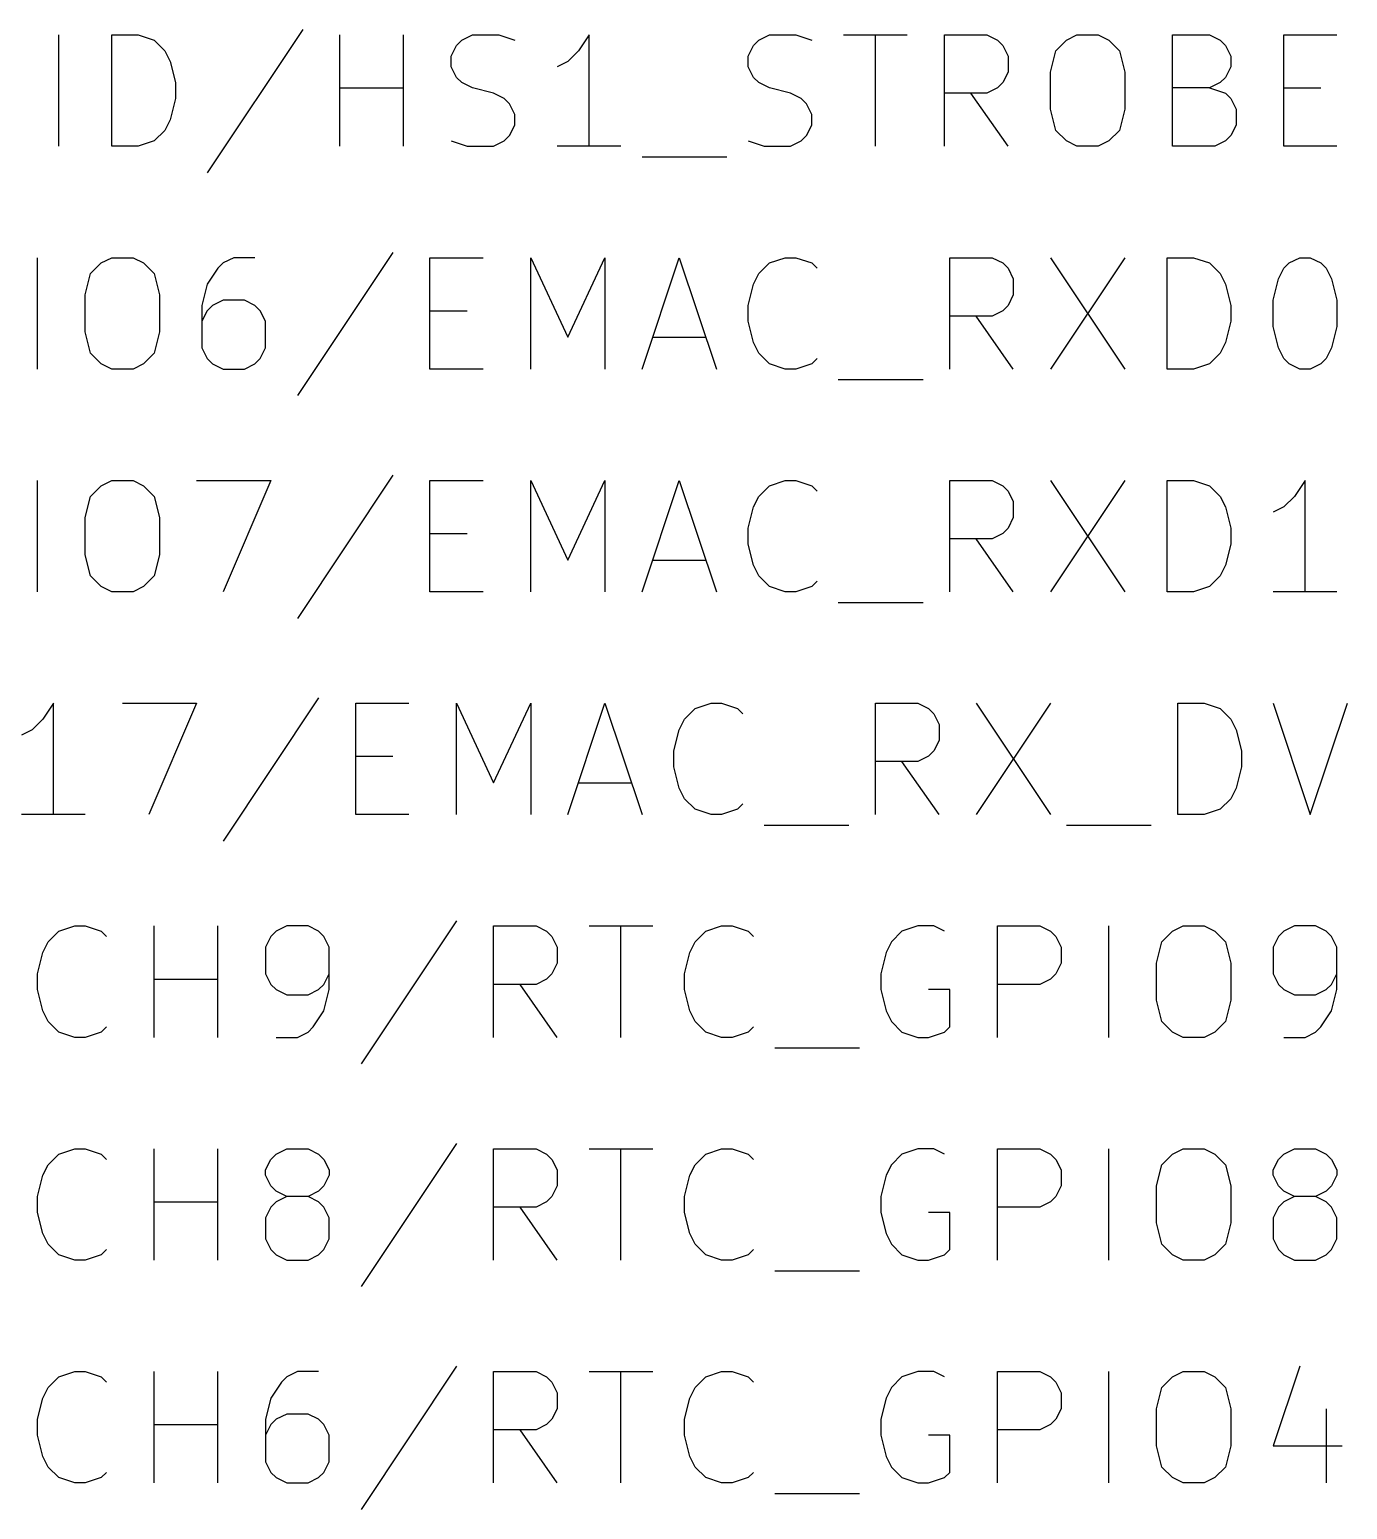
# Model space of a CAD drawing. Extents: x 0.4 to 16.1, y -11.3 to -0.4.
# Drawn here: x 7.114 to 7.705, y -10.134 to -9.47 of the extents above; entities that cross this region are included whole.
import ezdxf

# ---------------------------------------------------------------- set-up
doc = ezdxf.new("R2010")
doc.units = 0
doc.header["$MEASUREMENT"] = 0
doc.layers.add('CYAN2', color=4, linetype='CONTINUOUS')

msp = doc.modelspace()

# ---------------------------------------------------------------- linework, layer by layer
at = {"layer": 'CYAN2', "linetype": 'CONTINUOUS'}
for p, q in [((7.23619, -9.47024), (7.19333, -9.53452)), ((7.12666, -9.52262), (7.12666, -9.47262)), ((7.15047, -9.52262), (7.15047, -9.47262)), ((7.15047, -9.47262), (7.16238, -9.47262)), ((7.16238, -9.47262), (7.16952, -9.475)), ((7.16952, -9.475), (7.17428, -9.47976)), ((7.25285, -9.52262), (7.25285, -9.47262)), ((7.28143, -9.52262), (7.28143, -9.47262)), ((7.30285, -9.48214), (7.30523, -9.47738)), ((7.30523, -9.47738), (7.30761, -9.475)), ((7.30761, -9.475), (7.31238, -9.47262)), ((7.31238, -9.47262), (7.32428, -9.47262)), ((7.32428, -9.47262), (7.33143, -9.475)), ((7.36476, -9.47262), (7.36, -9.47976)), ((7.36476, -9.52262), (7.36476, -9.47262)), ((7.43619, -9.48214), (7.43857, -9.47738)), ((7.43857, -9.47738), (7.44095, -9.475)), ((7.44095, -9.475), (7.44571, -9.47262)), ((7.44571, -9.47262), (7.45761, -9.47262)), ((7.45761, -9.47262), (7.46476, -9.475)), ((7.47904, -9.47262), (7.50761, -9.47262)), ((7.49333, -9.52262), (7.49333, -9.47262)), ((7.52428, -9.52262), (7.52428, -9.47262)), ((7.52428, -9.47262), (7.54333, -9.47262)), ((7.54333, -9.47262), (7.54809, -9.475)), ((7.54809, -9.475), (7.55047, -9.47738)), ((7.55047, -9.47738), (7.55285, -9.48214)), ((7.57428, -9.47976), (7.57904, -9.475)), ((7.57904, -9.475), (7.58381, -9.47262)), ((7.58381, -9.47262), (7.59333, -9.47262)), ((7.59333, -9.47262), (7.59809, -9.475)), ((7.59809, -9.475), (7.60285, -9.47976)), ((7.62666, -9.52262), (7.62666, -9.47262)), ((7.62666, -9.47262), (7.64333, -9.47262)), ((7.64333, -9.47262), (7.64809, -9.475)), ((7.64809, -9.475), (7.65047, -9.47738)), ((7.65047, -9.47738), (7.65285, -9.48214)), ((7.67666, -9.52262), (7.67666, -9.47262)), ((7.67666, -9.47262), (7.70047, -9.47262)), ((7.17428, -9.47976), (7.17666, -9.48452)), ((7.17666, -9.48452), (7.17904, -9.49405)), ((7.30285, -9.4869), (7.30285, -9.48214)), ((7.35523, -9.48452), (7.35047, -9.4869)), ((7.36, -9.47976), (7.35523, -9.48452)), ((7.43619, -9.4869), (7.43619, -9.48214)), ((7.55285, -9.48214), (7.55285, -9.48928)), ((7.5719, -9.48928), (7.57428, -9.47976)), ((7.60285, -9.47976), (7.60523, -9.48928)), ((7.65285, -9.48214), (7.65285, -9.4869)), ((7.30523, -9.49167), (7.30285, -9.4869)), ((7.30761, -9.49405), (7.30523, -9.49167)), ((7.43857, -9.49167), (7.43619, -9.4869)), ((7.44095, -9.49405), (7.43857, -9.49167)), ((7.55285, -9.48928), (7.55047, -9.49405)), ((7.5719, -9.50595), (7.5719, -9.48928)), ((7.60523, -9.48928), (7.60523, -9.50595)), ((7.65047, -9.49167), (7.64809, -9.49405)), ((7.65285, -9.4869), (7.65047, -9.49167)), ((7.17904, -9.49405), (7.17904, -9.50119)), ((7.25285, -9.49643), (7.28143, -9.49643)), ((7.31238, -9.49643), (7.30761, -9.49405)), ((7.3219, -9.49881), (7.31238, -9.49643)), ((7.32666, -9.50119), (7.3219, -9.49881)), ((7.44571, -9.49643), (7.44095, -9.49405)), ((7.45523, -9.49881), (7.44571, -9.49643)), ((7.46, -9.50119), (7.45523, -9.49881)), ((7.54333, -9.49881), (7.52428, -9.49881)), ((7.55285, -9.52262), (7.53619, -9.49881)), ((7.54809, -9.49643), (7.54333, -9.49881)), ((7.55047, -9.49405), (7.54809, -9.49643)), ((7.64333, -9.49643), (7.62666, -9.49643)), ((7.64809, -9.49405), (7.64333, -9.49643)), ((7.64333, -9.49643), (7.65047, -9.49881)), ((7.65047, -9.49881), (7.65285, -9.50119)), ((7.67666, -9.49643), (7.69333, -9.49643)), ((7.17904, -9.50119), (7.17666, -9.51071)), ((7.32904, -9.50357), (7.32666, -9.50119)), ((7.33143, -9.50833), (7.32904, -9.50357)), ((7.46238, -9.50357), (7.46, -9.50119)), ((7.46476, -9.50833), (7.46238, -9.50357)), ((7.65285, -9.50119), (7.65523, -9.50595)), ((7.17666, -9.51071), (7.17428, -9.51547)), ((7.33143, -9.51309), (7.33143, -9.50833)), ((7.46476, -9.51309), (7.46476, -9.50833)), ((7.57428, -9.51547), (7.5719, -9.50595)), ((7.60523, -9.50595), (7.60285, -9.51547)), ((7.65523, -9.50595), (7.65523, -9.51309)), ((7.17428, -9.51547), (7.16952, -9.52024)), ((7.32666, -9.52024), (7.32904, -9.51785)), ((7.32904, -9.51785), (7.33143, -9.51309)), ((7.46, -9.52024), (7.46238, -9.51785)), ((7.46238, -9.51785), (7.46476, -9.51309)), ((7.57904, -9.52024), (7.57428, -9.51547)), ((7.60285, -9.51547), (7.59809, -9.52024)), ((7.65285, -9.51785), (7.65047, -9.52024)), ((7.65523, -9.51309), (7.65285, -9.51785)), ((7.16238, -9.52262), (7.15047, -9.52262)), ((7.16952, -9.52024), (7.16238, -9.52262)), ((7.30285, -9.52024), (7.31, -9.52262)), ((7.31, -9.52262), (7.3219, -9.52262)), ((7.3219, -9.52262), (7.32666, -9.52024)), ((7.37904, -9.52262), (7.35047, -9.52262)), ((7.43619, -9.52024), (7.44333, -9.52262)), ((7.44333, -9.52262), (7.45523, -9.52262)), ((7.45523, -9.52262), (7.46, -9.52024)), ((7.58381, -9.52262), (7.57904, -9.52024)), ((7.59333, -9.52262), (7.58381, -9.52262)), ((7.59809, -9.52024), (7.59333, -9.52262)), ((7.64571, -9.52262), (7.62666, -9.52262)), ((7.65047, -9.52024), (7.64571, -9.52262)), ((7.70047, -9.52262), (7.67666, -9.52262)), ((7.38857, -9.52738), (7.42666, -9.52738)), ((7.27666, -9.57024), (7.23381, -9.63452)), ((7.11714, -9.62262), (7.11714, -9.57262)), ((7.14095, -9.57976), (7.14571, -9.575)), ((7.14571, -9.575), (7.15047, -9.57262)), ((7.15047, -9.57262), (7.16, -9.57262)), ((7.16, -9.57262), (7.16476, -9.575)), ((7.16476, -9.575), (7.16952, -9.57976)), ((7.19809, -9.57738), (7.19333, -9.58452)), ((7.20047, -9.575), (7.19809, -9.57738)), ((7.20523, -9.57262), (7.20047, -9.575)), ((7.21476, -9.57262), (7.20523, -9.57262)), ((7.29333, -9.62262), (7.29333, -9.57262)), ((7.29333, -9.57262), (7.31714, -9.57262)), ((7.33857, -9.62262), (7.33857, -9.57262)), ((7.33857, -9.57262), (7.35523, -9.60833)), ((7.35523, -9.60833), (7.3719, -9.57262)), ((7.3719, -9.57262), (7.3719, -9.62262)), ((7.38857, -9.62262), (7.40523, -9.57262)), ((7.40523, -9.57262), (7.4219, -9.62262)), ((7.44095, -9.57976), (7.44571, -9.575)), ((7.44571, -9.575), (7.45285, -9.57262)), ((7.45285, -9.57262), (7.45761, -9.57262)), ((7.45761, -9.57262), (7.46476, -9.575)), ((7.46476, -9.575), (7.46714, -9.57738)), ((7.52666, -9.62262), (7.52666, -9.57262)), ((7.52666, -9.57262), (7.54571, -9.57262)), ((7.54571, -9.57262), (7.55047, -9.575)), ((7.55047, -9.575), (7.55285, -9.57738)), ((7.55285, -9.57738), (7.55523, -9.58214)), ((7.5719, -9.57262), (7.60523, -9.62262)), ((7.60523, -9.57262), (7.5719, -9.62262)), ((7.62428, -9.62262), (7.62428, -9.57262)), ((7.62428, -9.57262), (7.63619, -9.57262)), ((7.63619, -9.57262), (7.64333, -9.575)), ((7.64333, -9.575), (7.64809, -9.57976)), ((7.67428, -9.58214), (7.67666, -9.57738)), ((7.67666, -9.57738), (7.67904, -9.575)), ((7.67904, -9.575), (7.68381, -9.57262)), ((7.68381, -9.57262), (7.68857, -9.57262)), ((7.68857, -9.57262), (7.69333, -9.575)), ((7.69333, -9.575), (7.69571, -9.57738)), ((7.69571, -9.57738), (7.69809, -9.58214)), ((7.13857, -9.58928), (7.14095, -9.57976)), ((7.16952, -9.57976), (7.1719, -9.58928)), ((7.19333, -9.58452), (7.19095, -9.59405)), ((7.43619, -9.59405), (7.43857, -9.58452)), ((7.43857, -9.58452), (7.44095, -9.57976)), ((7.55523, -9.58214), (7.55523, -9.58928)), ((7.64809, -9.57976), (7.65047, -9.58452)), ((7.65047, -9.58452), (7.65285, -9.59405)), ((7.6719, -9.59167), (7.67428, -9.58214)), ((7.69809, -9.58214), (7.70047, -9.59167)), ((7.13857, -9.60595), (7.13857, -9.58928)), ((7.1719, -9.58928), (7.1719, -9.60595)), ((7.20047, -9.59167), (7.19571, -9.59405)), ((7.21, -9.59167), (7.20047, -9.59167)), ((7.21476, -9.59405), (7.21, -9.59167)), ((7.55523, -9.58928), (7.55285, -9.59405)), ((7.6719, -9.60357), (7.6719, -9.59167)), ((7.70047, -9.59167), (7.70047, -9.60357)), ((7.19095, -9.59405), (7.19095, -9.61309)), ((7.19333, -9.59643), (7.19095, -9.60119)), ((7.19571, -9.59405), (7.19333, -9.59643)), ((7.21714, -9.59643), (7.21476, -9.59405)), ((7.21952, -9.60119), (7.21714, -9.59643)), ((7.29333, -9.59643), (7.31, -9.59643)), ((7.43619, -9.60119), (7.43619, -9.59405)), ((7.55047, -9.59643), (7.54571, -9.59881)), ((7.55285, -9.59405), (7.55047, -9.59643)), ((7.65285, -9.59405), (7.65285, -9.60119)), ((7.21952, -9.61309), (7.21952, -9.60119)), ((7.43857, -9.61071), (7.43619, -9.60119)), ((7.54571, -9.59881), (7.52666, -9.59881)), ((7.55523, -9.62262), (7.53857, -9.59881)), ((7.65285, -9.60119), (7.65047, -9.61071)), ((7.67428, -9.61309), (7.6719, -9.60357)), ((7.70047, -9.60357), (7.69809, -9.61309)), ((7.14095, -9.61547), (7.13857, -9.60595)), ((7.1719, -9.60595), (7.16952, -9.61547)), ((7.39333, -9.60833), (7.41714, -9.60833)), ((7.44095, -9.61547), (7.43857, -9.61071)), ((7.65047, -9.61071), (7.64809, -9.61547)), ((7.14571, -9.62024), (7.14095, -9.61547)), ((7.16952, -9.61547), (7.16476, -9.62024)), ((7.19095, -9.61309), (7.19333, -9.61785)), ((7.19333, -9.61785), (7.19571, -9.62024)), ((7.21476, -9.62024), (7.21714, -9.61785)), ((7.21714, -9.61785), (7.21952, -9.61309)), ((7.44571, -9.62024), (7.44095, -9.61547)), ((7.46714, -9.61785), (7.46476, -9.62024)), ((7.64809, -9.61547), (7.64333, -9.62024)), ((7.67666, -9.61785), (7.67428, -9.61309)), ((7.67904, -9.62024), (7.67666, -9.61785)), ((7.69571, -9.61785), (7.69333, -9.62024)), ((7.69809, -9.61309), (7.69571, -9.61785)), ((7.15047, -9.62262), (7.14571, -9.62024)), ((7.16, -9.62262), (7.15047, -9.62262)), ((7.16476, -9.62024), (7.16, -9.62262)), ((7.19571, -9.62024), (7.20047, -9.62262)), ((7.20047, -9.62262), (7.21, -9.62262)), ((7.21, -9.62262), (7.21476, -9.62024)), ((7.31714, -9.62262), (7.29333, -9.62262)), ((7.45285, -9.62262), (7.44571, -9.62024)), ((7.45761, -9.62262), (7.45285, -9.62262)), ((7.46476, -9.62024), (7.45761, -9.62262)), ((7.63619, -9.62262), (7.62428, -9.62262)), ((7.64333, -9.62024), (7.63619, -9.62262)), ((7.68381, -9.62262), (7.67904, -9.62024)), ((7.68857, -9.62262), (7.68381, -9.62262)), ((7.69333, -9.62024), (7.68857, -9.62262)), ((7.47666, -9.62738), (7.51476, -9.62738)), ((7.27666, -9.67024), (7.23381, -9.73452)), ((7.11714, -9.72262), (7.11714, -9.67262)), ((7.14095, -9.67976), (7.14571, -9.675)), ((7.14571, -9.675), (7.15047, -9.67262)), ((7.15047, -9.67262), (7.16, -9.67262)), ((7.16, -9.67262), (7.16476, -9.675)), ((7.16476, -9.675), (7.16952, -9.67976)), ((7.18857, -9.67262), (7.2219, -9.67262)), ((7.2219, -9.67262), (7.20047, -9.72262)), ((7.29333, -9.72262), (7.29333, -9.67262)), ((7.29333, -9.67262), (7.31714, -9.67262)), ((7.33857, -9.72262), (7.33857, -9.67262)), ((7.33857, -9.67262), (7.35523, -9.70833)), ((7.35523, -9.70833), (7.3719, -9.67262)), ((7.3719, -9.67262), (7.3719, -9.72262)), ((7.38857, -9.72262), (7.40523, -9.67262)), ((7.40523, -9.67262), (7.4219, -9.72262)), ((7.44095, -9.67976), (7.44571, -9.675)), ((7.44571, -9.675), (7.45285, -9.67262)), ((7.45285, -9.67262), (7.45761, -9.67262)), ((7.45761, -9.67262), (7.46476, -9.675)), ((7.46476, -9.675), (7.46714, -9.67738)), ((7.52666, -9.72262), (7.52666, -9.67262)), ((7.52666, -9.67262), (7.54571, -9.67262)), ((7.54571, -9.67262), (7.55047, -9.675)), ((7.55047, -9.675), (7.55285, -9.67738)), ((7.55285, -9.67738), (7.55523, -9.68214)), ((7.5719, -9.67262), (7.60523, -9.72262)), ((7.60523, -9.67262), (7.5719, -9.72262)), ((7.62428, -9.72262), (7.62428, -9.67262)), ((7.62428, -9.67262), (7.63619, -9.67262)), ((7.63619, -9.67262), (7.64333, -9.675)), ((7.64333, -9.675), (7.64809, -9.67976)), ((7.68619, -9.67262), (7.68143, -9.67976)), ((7.68619, -9.72262), (7.68619, -9.67262)), ((7.13857, -9.68928), (7.14095, -9.67976)), ((7.16952, -9.67976), (7.1719, -9.68928)), ((7.43619, -9.69405), (7.43857, -9.68452)), ((7.43857, -9.68452), (7.44095, -9.67976)), ((7.55523, -9.68214), (7.55523, -9.68928)), ((7.64809, -9.67976), (7.65047, -9.68452)), ((7.65047, -9.68452), (7.65285, -9.69405)), ((7.67666, -9.68452), (7.6719, -9.6869)), ((7.68143, -9.67976), (7.67666, -9.68452)), ((7.13857, -9.70595), (7.13857, -9.68928)), ((7.1719, -9.68928), (7.1719, -9.70595)), ((7.55523, -9.68928), (7.55285, -9.69405)), ((7.29333, -9.69643), (7.31, -9.69643)), ((7.43619, -9.70119), (7.43619, -9.69405)), ((7.55047, -9.69643), (7.54571, -9.69881)), ((7.55285, -9.69405), (7.55047, -9.69643)), ((7.65285, -9.69405), (7.65285, -9.70119)), ((7.43857, -9.71071), (7.43619, -9.70119)), ((7.54571, -9.69881), (7.52666, -9.69881)), ((7.55523, -9.72262), (7.53857, -9.69881)), ((7.65285, -9.70119), (7.65047, -9.71071)), ((7.14095, -9.71547), (7.13857, -9.70595)), ((7.1719, -9.70595), (7.16952, -9.71547)), ((7.39333, -9.70833), (7.41714, -9.70833)), ((7.44095, -9.71547), (7.43857, -9.71071)), ((7.65047, -9.71071), (7.64809, -9.71547)), ((7.14571, -9.72024), (7.14095, -9.71547)), ((7.16952, -9.71547), (7.16476, -9.72024)), ((7.44571, -9.72024), (7.44095, -9.71547)), ((7.46714, -9.71785), (7.46476, -9.72024)), ((7.64809, -9.71547), (7.64333, -9.72024)), ((7.15047, -9.72262), (7.14571, -9.72024)), ((7.16, -9.72262), (7.15047, -9.72262)), ((7.16476, -9.72024), (7.16, -9.72262)), ((7.31714, -9.72262), (7.29333, -9.72262)), ((7.45285, -9.72262), (7.44571, -9.72024)), ((7.45761, -9.72262), (7.45285, -9.72262)), ((7.46476, -9.72024), (7.45761, -9.72262)), ((7.63619, -9.72262), (7.62428, -9.72262)), ((7.64333, -9.72024), (7.63619, -9.72262)), ((7.70047, -9.72262), (7.6719, -9.72262)), ((7.47666, -9.72738), (7.51476, -9.72738)), ((7.24333, -9.77024), (7.20047, -9.83452)), ((7.12428, -9.77262), (7.11952, -9.77976)), ((7.12428, -9.82262), (7.12428, -9.77262)), ((7.15523, -9.77262), (7.18857, -9.77262)), ((7.18857, -9.77262), (7.16714, -9.82262)), ((7.26, -9.82262), (7.26, -9.77262)), ((7.26, -9.77262), (7.28381, -9.77262)), ((7.30523, -9.82262), (7.30523, -9.77262)), ((7.30523, -9.77262), (7.3219, -9.80833)), ((7.3219, -9.80833), (7.33857, -9.77262)), ((7.33857, -9.77262), (7.33857, -9.82262)), ((7.35523, -9.82262), (7.3719, -9.77262)), ((7.3719, -9.77262), (7.38857, -9.82262)), ((7.40761, -9.77976), (7.41238, -9.775)), ((7.41238, -9.775), (7.41952, -9.77262)), ((7.41952, -9.77262), (7.42428, -9.77262)), ((7.42428, -9.77262), (7.43143, -9.775)), ((7.43143, -9.775), (7.43381, -9.77738)), ((7.49333, -9.82262), (7.49333, -9.77262)), ((7.49333, -9.77262), (7.51238, -9.77262)), ((7.51238, -9.77262), (7.51714, -9.775)), ((7.51714, -9.775), (7.51952, -9.77738)), ((7.51952, -9.77738), (7.5219, -9.78214)), ((7.53857, -9.77262), (7.5719, -9.82262)), ((7.5719, -9.77262), (7.53857, -9.82262)), ((7.62904, -9.82262), (7.62904, -9.77262)), ((7.62904, -9.77262), (7.64095, -9.77262)), ((7.64095, -9.77262), (7.64809, -9.775)), ((7.64809, -9.775), (7.65285, -9.77976)), ((7.6719, -9.77262), (7.68857, -9.82262)), ((7.68857, -9.82262), (7.70523, -9.77262)), ((7.11476, -9.78452), (7.11, -9.7869)), ((7.11952, -9.77976), (7.11476, -9.78452)), ((7.40285, -9.79405), (7.40523, -9.78452)), ((7.40523, -9.78452), (7.40761, -9.77976)), ((7.5219, -9.78214), (7.5219, -9.78928)), ((7.65285, -9.77976), (7.65523, -9.78452)), ((7.65523, -9.78452), (7.65761, -9.79405)), ((7.5219, -9.78928), (7.51952, -9.79405)), ((7.26, -9.79643), (7.27666, -9.79643)), ((7.40285, -9.80119), (7.40285, -9.79405)), ((7.51714, -9.79643), (7.51238, -9.79881)), ((7.51952, -9.79405), (7.51714, -9.79643)), ((7.65761, -9.79405), (7.65761, -9.80119)), ((7.40523, -9.81071), (7.40285, -9.80119)), ((7.51238, -9.79881), (7.49333, -9.79881)), ((7.5219, -9.82262), (7.50523, -9.79881)), ((7.65761, -9.80119), (7.65523, -9.81071)), ((7.36, -9.80833), (7.38381, -9.80833)), ((7.40761, -9.81547), (7.40523, -9.81071)), ((7.65523, -9.81071), (7.65285, -9.81547)), ((7.41238, -9.82024), (7.40761, -9.81547)), ((7.65285, -9.81547), (7.64809, -9.82024)), ((7.13857, -9.82262), (7.11, -9.82262)), ((7.28381, -9.82262), (7.26, -9.82262)), ((7.41952, -9.82262), (7.41238, -9.82024)), ((7.42428, -9.82262), (7.41952, -9.82262)), ((7.43143, -9.82024), (7.42428, -9.82262)), ((7.43381, -9.81785), (7.43143, -9.82024)), ((7.64095, -9.82262), (7.62904, -9.82262)), ((7.64809, -9.82024), (7.64095, -9.82262)), ((7.44333, -9.82738), (7.48143, -9.82738)), ((7.57904, -9.82738), (7.61714, -9.82738)), ((7.30523, -9.87024), (7.26238, -9.93452)), ((7.1219, -9.87976), (7.12666, -9.875)), ((7.12666, -9.875), (7.13381, -9.87262)), ((7.13381, -9.87262), (7.13857, -9.87262)), ((7.13857, -9.87262), (7.14571, -9.875)), ((7.14571, -9.875), (7.14809, -9.87738)), ((7.16952, -9.92262), (7.16952, -9.87262)), ((7.19809, -9.92262), (7.19809, -9.87262)), ((7.2219, -9.87738), (7.21952, -9.88214)), ((7.22428, -9.875), (7.2219, -9.87738)), ((7.22904, -9.87262), (7.22428, -9.875)), ((7.23857, -9.87262), (7.22904, -9.87262)), ((7.24333, -9.875), (7.23857, -9.87262)), ((7.24571, -9.87738), (7.24333, -9.875)), ((7.24809, -9.88214), (7.24571, -9.87738)), ((7.3219, -9.92262), (7.3219, -9.87262)), ((7.3219, -9.87262), (7.34095, -9.87262)), ((7.34095, -9.87262), (7.34571, -9.875)), ((7.34571, -9.875), (7.34809, -9.87738)), ((7.34809, -9.87738), (7.35047, -9.88214)), ((7.36476, -9.87262), (7.39333, -9.87262)), ((7.37904, -9.92262), (7.37904, -9.87262)), ((7.41238, -9.87976), (7.41714, -9.875)), ((7.41714, -9.875), (7.42428, -9.87262)), ((7.42428, -9.87262), (7.42904, -9.87262)), ((7.42904, -9.87262), (7.43619, -9.875)), ((7.43619, -9.875), (7.43857, -9.87738)), ((7.50523, -9.875), (7.50047, -9.87976)), ((7.51238, -9.87262), (7.50523, -9.875)), ((7.51952, -9.87262), (7.51238, -9.87262)), ((7.52428, -9.875), (7.51952, -9.87262)), ((7.54809, -9.92262), (7.54809, -9.87262)), ((7.54809, -9.87262), (7.56714, -9.87262)), ((7.56714, -9.87262), (7.5719, -9.875)), ((7.5719, -9.875), (7.57428, -9.87738)), ((7.57428, -9.87738), (7.57666, -9.88214)), ((7.59809, -9.92262), (7.59809, -9.87262)), ((7.6219, -9.87976), (7.62666, -9.875)), ((7.62666, -9.875), (7.63143, -9.87262)), ((7.63143, -9.87262), (7.64095, -9.87262)), ((7.64095, -9.87262), (7.64571, -9.875)), ((7.64571, -9.875), (7.65047, -9.87976)), ((7.67428, -9.87738), (7.6719, -9.88214)), ((7.67666, -9.875), (7.67428, -9.87738)), ((7.68143, -9.87262), (7.67666, -9.875)), ((7.69095, -9.87262), (7.68143, -9.87262)), ((7.69571, -9.875), (7.69095, -9.87262)), ((7.69809, -9.87738), (7.69571, -9.875)), ((7.70047, -9.88214), (7.69809, -9.87738)), ((7.11952, -9.88452), (7.1219, -9.87976)), ((7.21952, -9.88214), (7.21952, -9.89405)), ((7.24809, -9.90119), (7.24809, -9.88214)), ((7.35047, -9.88214), (7.35047, -9.88928)), ((7.41, -9.88452), (7.41238, -9.87976)), ((7.50047, -9.87976), (7.49809, -9.88452)), ((7.57666, -9.88214), (7.57666, -9.88928)), ((7.61952, -9.88928), (7.6219, -9.87976)), ((7.65047, -9.87976), (7.65285, -9.88928)), ((7.6719, -9.88214), (7.6719, -9.89405)), ((7.70047, -9.90119), (7.70047, -9.88214)), ((7.11714, -9.89405), (7.11952, -9.88452)), ((7.35047, -9.88928), (7.34809, -9.89405)), ((7.40761, -9.89405), (7.41, -9.88452)), ((7.49809, -9.88452), (7.49571, -9.89405)), ((7.57666, -9.88928), (7.57428, -9.89405)), ((7.61952, -9.90595), (7.61952, -9.88928)), ((7.65285, -9.88928), (7.65285, -9.90595)), ((7.11714, -9.90119), (7.11714, -9.89405)), ((7.16952, -9.89643), (7.19809, -9.89643)), ((7.21952, -9.89405), (7.2219, -9.89881)), ((7.24571, -9.89881), (7.24809, -9.89405)), ((7.34571, -9.89643), (7.34095, -9.89881)), ((7.34809, -9.89405), (7.34571, -9.89643)), ((7.40761, -9.90119), (7.40761, -9.89405)), ((7.49571, -9.89405), (7.49571, -9.90119)), ((7.5719, -9.89643), (7.56714, -9.89881)), ((7.57428, -9.89405), (7.5719, -9.89643)), ((7.6719, -9.89405), (7.67428, -9.89881)), ((7.69809, -9.89881), (7.70047, -9.89405)), ((7.11952, -9.91071), (7.11714, -9.90119)), ((7.2219, -9.89881), (7.22428, -9.90119)), ((7.22428, -9.90119), (7.22904, -9.90357)), ((7.22904, -9.90357), (7.23857, -9.90357)), ((7.23857, -9.90357), (7.24333, -9.90119)), ((7.24333, -9.90119), (7.24571, -9.89881)), ((7.24571, -9.91071), (7.24809, -9.90119)), ((7.34095, -9.89881), (7.3219, -9.89881)), ((7.35047, -9.92262), (7.33381, -9.89881)), ((7.41, -9.91071), (7.40761, -9.90119)), ((7.49571, -9.90119), (7.49809, -9.91071)), ((7.52666, -9.90119), (7.51714, -9.90119)), ((7.52666, -9.91785), (7.52666, -9.90119)), ((7.56714, -9.89881), (7.54809, -9.89881)), ((7.67428, -9.89881), (7.67666, -9.90119)), ((7.67666, -9.90119), (7.68143, -9.90357)), ((7.68143, -9.90357), (7.69095, -9.90357)), ((7.69095, -9.90357), (7.69571, -9.90119)), ((7.69571, -9.90119), (7.69809, -9.89881)), ((7.69809, -9.91071), (7.70047, -9.90119)), ((7.1219, -9.91547), (7.11952, -9.91071)), ((7.24095, -9.91785), (7.24571, -9.91071)), ((7.41238, -9.91547), (7.41, -9.91071)), ((7.49809, -9.91071), (7.50047, -9.91547)), ((7.6219, -9.91547), (7.61952, -9.90595)), ((7.65285, -9.90595), (7.65047, -9.91547)), ((7.69333, -9.91785), (7.69809, -9.91071)), ((7.12666, -9.92024), (7.1219, -9.91547)), ((7.41714, -9.92024), (7.41238, -9.91547)), ((7.50047, -9.91547), (7.50523, -9.92024)), ((7.62666, -9.92024), (7.6219, -9.91547)), ((7.65047, -9.91547), (7.64571, -9.92024)), ((7.13381, -9.92262), (7.12666, -9.92024)), ((7.13857, -9.92262), (7.13381, -9.92262)), ((7.14571, -9.92024), (7.13857, -9.92262)), ((7.14809, -9.91785), (7.14571, -9.92024)), ((7.22428, -9.92262), (7.23381, -9.92262)), ((7.23381, -9.92262), (7.23857, -9.92024)), ((7.23857, -9.92024), (7.24095, -9.91785)), ((7.42428, -9.92262), (7.41714, -9.92024)), ((7.42904, -9.92262), (7.42428, -9.92262)), ((7.43619, -9.92024), (7.42904, -9.92262)), ((7.43857, -9.91785), (7.43619, -9.92024)), ((7.50523, -9.92024), (7.51238, -9.92262)), ((7.51238, -9.92262), (7.51714, -9.92262)), ((7.51714, -9.92262), (7.52428, -9.92024)), ((7.52428, -9.92024), (7.52666, -9.91785)), ((7.63143, -9.92262), (7.62666, -9.92024)), ((7.64095, -9.92262), (7.63143, -9.92262)), ((7.64571, -9.92024), (7.64095, -9.92262)), ((7.67666, -9.92262), (7.68619, -9.92262)), ((7.68619, -9.92262), (7.69095, -9.92024)), ((7.69095, -9.92024), (7.69333, -9.91785)), ((7.44809, -9.92738), (7.48619, -9.92738)), ((7.30523, -9.97024), (7.26238, -10.0345)), ((7.1219, -9.97976), (7.12666, -9.975)), ((7.12666, -9.975), (7.13381, -9.97262)), ((7.13381, -9.97262), (7.13857, -9.97262)), ((7.13857, -9.97262), (7.14571, -9.975)), ((7.14571, -9.975), (7.14809, -9.97738)), ((7.16952, -10.0226), (7.16952, -9.97262)), ((7.19809, -10.0226), (7.19809, -9.97262)), ((7.2219, -9.97738), (7.22428, -9.975)), ((7.22428, -9.975), (7.22904, -9.97262)), ((7.22904, -9.97262), (7.23857, -9.97262)), ((7.23857, -9.97262), (7.24333, -9.975)), ((7.24333, -9.975), (7.24571, -9.97738)), ((7.3219, -10.0226), (7.3219, -9.97262)), ((7.3219, -9.97262), (7.34095, -9.97262)), ((7.34095, -9.97262), (7.34571, -9.975)), ((7.34571, -9.975), (7.34809, -9.97738)), ((7.36476, -9.97262), (7.39333, -9.97262)), ((7.37904, -10.0226), (7.37904, -9.97262)), ((7.41238, -9.97976), (7.41714, -9.975)), ((7.41714, -9.975), (7.42428, -9.97262)), ((7.42428, -9.97262), (7.42904, -9.97262)), ((7.42904, -9.97262), (7.43619, -9.975)), ((7.43619, -9.975), (7.43857, -9.97738)), ((7.50523, -9.975), (7.50047, -9.97976)), ((7.51238, -9.97262), (7.50523, -9.975)), ((7.51952, -9.97262), (7.51238, -9.97262)), ((7.52428, -9.975), (7.51952, -9.97262)), ((7.54809, -10.0226), (7.54809, -9.97262)), ((7.54809, -9.97262), (7.56714, -9.97262)), ((7.56714, -9.97262), (7.5719, -9.975)), ((7.5719, -9.975), (7.57428, -9.97738)), ((7.59809, -10.0226), (7.59809, -9.97262)), ((7.6219, -9.97976), (7.62666, -9.975)), ((7.62666, -9.975), (7.63143, -9.97262)), ((7.63143, -9.97262), (7.64095, -9.97262)), ((7.64095, -9.97262), (7.64571, -9.975)), ((7.64571, -9.975), (7.65047, -9.97976)), ((7.67428, -9.97738), (7.67666, -9.975)), ((7.67666, -9.975), (7.68143, -9.97262)), ((7.68143, -9.97262), (7.69095, -9.97262)), ((7.69095, -9.97262), (7.69571, -9.975)), ((7.69571, -9.975), (7.69809, -9.97738)), ((7.11952, -9.98452), (7.1219, -9.97976)), ((7.21952, -9.98214), (7.2219, -9.97738)), ((7.21952, -9.98452), (7.21952, -9.98214)), ((7.24571, -9.97738), (7.24809, -9.98214)), ((7.24809, -9.98214), (7.24809, -9.98452)), ((7.34809, -9.97738), (7.35047, -9.98214)), ((7.35047, -9.98214), (7.35047, -9.98928)), ((7.41, -9.98452), (7.41238, -9.97976)), ((7.50047, -9.97976), (7.49809, -9.98452)), ((7.57428, -9.97738), (7.57666, -9.98214)), ((7.57666, -9.98214), (7.57666, -9.98928)), ((7.61952, -9.98928), (7.6219, -9.97976)), ((7.65047, -9.97976), (7.65285, -9.98928)), ((7.6719, -9.98214), (7.67428, -9.97738)), ((7.6719, -9.98452), (7.6719, -9.98214)), ((7.69809, -9.97738), (7.70047, -9.98214)), ((7.70047, -9.98214), (7.70047, -9.98452)), ((7.11714, -9.99405), (7.11952, -9.98452)), ((7.2219, -9.98928), (7.21952, -9.98452)), ((7.22428, -9.99167), (7.2219, -9.98928)), ((7.24571, -9.98928), (7.24333, -9.99167)), ((7.24809, -9.98452), (7.24571, -9.98928)), ((7.35047, -9.98928), (7.34809, -9.99405)), ((7.40761, -9.99405), (7.41, -9.98452)), ((7.49809, -9.98452), (7.49571, -9.99405)), ((7.57666, -9.98928), (7.57428, -9.99405)), ((7.61952, -10.0059), (7.61952, -9.98928)), ((7.65285, -9.98928), (7.65285, -10.0059)), ((7.67428, -9.98928), (7.6719, -9.98452)), ((7.67666, -9.99167), (7.67428, -9.98928)), ((7.69809, -9.98928), (7.69571, -9.99167)), ((7.70047, -9.98452), (7.69809, -9.98928)), ((7.11714, -10.0012), (7.11714, -9.99405)), ((7.16952, -9.99643), (7.19809, -9.99643)), ((7.22428, -9.99643), (7.2219, -9.99881)), ((7.22904, -9.99405), (7.22428, -9.99167)), ((7.22904, -9.99405), (7.22428, -9.99643)), ((7.23857, -9.99405), (7.22904, -9.99405)), ((7.24333, -9.99167), (7.23857, -9.99405)), ((7.24333, -9.99643), (7.23857, -9.99405)), ((7.24571, -9.99881), (7.24333, -9.99643)), ((7.34571, -9.99643), (7.34095, -9.99881)), ((7.34809, -9.99405), (7.34571, -9.99643)), ((7.40761, -10.0012), (7.40761, -9.99405)), ((7.49571, -9.99405), (7.49571, -10.0012)), ((7.5719, -9.99643), (7.56714, -9.99881)), ((7.57428, -9.99405), (7.5719, -9.99643)), ((7.67666, -9.99643), (7.67428, -9.99881)), ((7.68143, -9.99405), (7.67666, -9.99167)), ((7.68143, -9.99405), (7.67666, -9.99643)), ((7.69095, -9.99405), (7.68143, -9.99405)), ((7.69571, -9.99167), (7.69095, -9.99405)), ((7.69571, -9.99643), (7.69095, -9.99405)), ((7.69809, -9.99881), (7.69571, -9.99643)), ((7.11952, -10.0107), (7.11714, -10.0012)), ((7.2219, -9.99881), (7.21952, -10.0036)), ((7.21952, -10.0036), (7.21952, -10.0131)), ((7.24809, -10.0036), (7.24571, -9.99881)), ((7.24809, -10.0131), (7.24809, -10.0036)), ((7.34095, -9.99881), (7.3219, -9.99881)), ((7.35047, -10.0226), (7.33381, -9.99881)), ((7.41, -10.0107), (7.40761, -10.0012)), ((7.49571, -10.0012), (7.49809, -10.0107)), ((7.52666, -10.0012), (7.51714, -10.0012)), ((7.52666, -10.0179), (7.52666, -10.0012)), ((7.56714, -9.99881), (7.54809, -9.99881)), ((7.67428, -9.99881), (7.6719, -10.0036)), ((7.6719, -10.0036), (7.6719, -10.0131)), ((7.70047, -10.0036), (7.69809, -9.99881)), ((7.70047, -10.0131), (7.70047, -10.0036)), ((7.6219, -10.0155), (7.61952, -10.0059)), ((7.65285, -10.0059), (7.65047, -10.0155)), ((7.1219, -10.0155), (7.11952, -10.0107)), ((7.12666, -10.0202), (7.1219, -10.0155)), ((7.21952, -10.0131), (7.2219, -10.0179)), ((7.24571, -10.0179), (7.24809, -10.0131)), ((7.41238, -10.0155), (7.41, -10.0107)), ((7.41714, -10.0202), (7.41238, -10.0155)), ((7.49809, -10.0107), (7.50047, -10.0155)), ((7.50047, -10.0155), (7.50523, -10.0202)), ((7.62666, -10.0202), (7.6219, -10.0155)), ((7.65047, -10.0155), (7.64571, -10.0202)), ((7.6719, -10.0131), (7.67428, -10.0179)), ((7.69809, -10.0179), (7.70047, -10.0131)), ((7.13381, -10.0226), (7.12666, -10.0202)), ((7.13857, -10.0226), (7.13381, -10.0226)), ((7.14571, -10.0202), (7.13857, -10.0226)), ((7.14809, -10.0179), (7.14571, -10.0202)), ((7.2219, -10.0179), (7.22428, -10.0202)), ((7.22428, -10.0202), (7.22904, -10.0226)), ((7.22904, -10.0226), (7.23857, -10.0226)), ((7.23857, -10.0226), (7.24333, -10.0202)), ((7.24333, -10.0202), (7.24571, -10.0179)), ((7.42428, -10.0226), (7.41714, -10.0202)), ((7.42904, -10.0226), (7.42428, -10.0226)), ((7.43619, -10.0202), (7.42904, -10.0226)), ((7.43857, -10.0179), (7.43619, -10.0202)), ((7.50523, -10.0202), (7.51238, -10.0226)), ((7.51238, -10.0226), (7.51714, -10.0226)), ((7.51714, -10.0226), (7.52428, -10.0202)), ((7.52428, -10.0202), (7.52666, -10.0179)), ((7.63143, -10.0226), (7.62666, -10.0202)), ((7.64095, -10.0226), (7.63143, -10.0226)), ((7.64571, -10.0202), (7.64095, -10.0226)), ((7.67428, -10.0179), (7.67666, -10.0202)), ((7.67666, -10.0202), (7.68143, -10.0226)), ((7.68143, -10.0226), (7.69095, -10.0226)), ((7.69095, -10.0226), (7.69571, -10.0202)), ((7.69571, -10.0202), (7.69809, -10.0179)), ((7.44809, -10.0274), (7.48619, -10.0274)), ((7.1219, -10.0798), (7.12666, -10.075)), ((7.12666, -10.075), (7.13381, -10.0726)), ((7.13381, -10.0726), (7.13857, -10.0726)), ((7.13857, -10.0726), (7.14571, -10.075)), ((7.14571, -10.075), (7.14809, -10.0774)), ((7.16952, -10.1226), (7.16952, -10.0726)), ((7.19809, -10.1226), (7.19809, -10.0726)), ((7.22904, -10.075), (7.22666, -10.0774)), ((7.23381, -10.0726), (7.22904, -10.075)), ((7.24333, -10.0726), (7.23381, -10.0726)), ((7.30523, -10.0702), (7.26238, -10.1345)), ((7.3219, -10.1226), (7.3219, -10.0726)), ((7.3219, -10.0726), (7.34095, -10.0726)), ((7.34095, -10.0726), (7.34571, -10.075)), ((7.34571, -10.075), (7.34809, -10.0774)), ((7.36476, -10.0726), (7.39333, -10.0726)), ((7.37904, -10.1226), (7.37904, -10.0726)), ((7.41238, -10.0798), (7.41714, -10.075)), ((7.41714, -10.075), (7.42428, -10.0726)), ((7.42428, -10.0726), (7.42904, -10.0726)), ((7.42904, -10.0726), (7.43619, -10.075)), ((7.43619, -10.075), (7.43857, -10.0774)), ((7.50523, -10.075), (7.50047, -10.0798)), ((7.51238, -10.0726), (7.50523, -10.075)), ((7.51952, -10.0726), (7.51238, -10.0726)), ((7.52428, -10.075), (7.51952, -10.0726)), ((7.54809, -10.1226), (7.54809, -10.0726)), ((7.54809, -10.0726), (7.56714, -10.0726)), ((7.56714, -10.0726), (7.5719, -10.075)), ((7.5719, -10.075), (7.57428, -10.0774)), ((7.59809, -10.1226), (7.59809, -10.0726)), ((7.6219, -10.0798), (7.62666, -10.075)), ((7.62666, -10.075), (7.63143, -10.0726)), ((7.63143, -10.0726), (7.64095, -10.0726)), ((7.64095, -10.0726), (7.64571, -10.075)), ((7.64571, -10.075), (7.65047, -10.0798)), ((7.68381, -10.0702), (7.6719, -10.1059)), ((7.11952, -10.0845), (7.1219, -10.0798)), ((7.22666, -10.0774), (7.2219, -10.0845)), ((7.34809, -10.0774), (7.35047, -10.0821)), ((7.35047, -10.0821), (7.35047, -10.0893)), ((7.41, -10.0845), (7.41238, -10.0798)), ((7.50047, -10.0798), (7.49809, -10.0845)), ((7.57428, -10.0774), (7.57666, -10.0821)), ((7.57666, -10.0821), (7.57666, -10.0893)), ((7.61952, -10.0893), (7.6219, -10.0798)), ((7.65047, -10.0798), (7.65285, -10.0893)), ((7.11714, -10.094), (7.11952, -10.0845)), ((7.2219, -10.0845), (7.21952, -10.094)), ((7.35047, -10.0893), (7.34809, -10.094)), ((7.40761, -10.094), (7.41, -10.0845)), ((7.49809, -10.0845), (7.49571, -10.094)), ((7.57666, -10.0893), (7.57428, -10.094)), ((7.61952, -10.1059), (7.61952, -10.0893)), ((7.65285, -10.0893), (7.65285, -10.1059)), ((7.69571, -10.0893), (7.69571, -10.1226)), ((7.11714, -10.1012), (7.11714, -10.094)), ((7.16952, -10.0964), (7.19809, -10.0964)), ((7.21952, -10.094), (7.21952, -10.1131)), ((7.2219, -10.0964), (7.21952, -10.1012)), ((7.22428, -10.094), (7.2219, -10.0964)), ((7.22904, -10.0917), (7.22428, -10.094)), ((7.23857, -10.0917), (7.22904, -10.0917)), ((7.24333, -10.094), (7.23857, -10.0917)), ((7.24571, -10.0964), (7.24333, -10.094)), ((7.24809, -10.1012), (7.24571, -10.0964)), ((7.34571, -10.0964), (7.34095, -10.0988)), ((7.34809, -10.094), (7.34571, -10.0964)), ((7.40761, -10.1012), (7.40761, -10.094)), ((7.49571, -10.094), (7.49571, -10.1012)), ((7.5719, -10.0964), (7.56714, -10.0988)), ((7.57428, -10.094), (7.5719, -10.0964)), ((7.11952, -10.1107), (7.11714, -10.1012)), ((7.24809, -10.1131), (7.24809, -10.1012)), ((7.34095, -10.0988), (7.3219, -10.0988)), ((7.35047, -10.1226), (7.33381, -10.0988)), ((7.41, -10.1107), (7.40761, -10.1012)), ((7.49571, -10.1012), (7.49809, -10.1107)), ((7.52666, -10.1012), (7.51714, -10.1012)), ((7.52666, -10.1179), (7.52666, -10.1012)), ((7.56714, -10.0988), (7.54809, -10.0988)), ((7.6219, -10.1155), (7.61952, -10.1059)), ((7.65285, -10.1059), (7.65047, -10.1155)), ((7.6719, -10.1059), (7.70285, -10.1059)), ((7.1219, -10.1155), (7.11952, -10.1107)), ((7.12666, -10.1202), (7.1219, -10.1155)), ((7.21952, -10.1131), (7.2219, -10.1179)), ((7.24571, -10.1179), (7.24809, -10.1131)), ((7.41238, -10.1155), (7.41, -10.1107)), ((7.41714, -10.1202), (7.41238, -10.1155)), ((7.49809, -10.1107), (7.50047, -10.1155)), ((7.50047, -10.1155), (7.50523, -10.1202)), ((7.62666, -10.1202), (7.6219, -10.1155)), ((7.65047, -10.1155), (7.64571, -10.1202)), ((7.13381, -10.1226), (7.12666, -10.1202)), ((7.13857, -10.1226), (7.13381, -10.1226)), ((7.14571, -10.1202), (7.13857, -10.1226)), ((7.14809, -10.1179), (7.14571, -10.1202)), ((7.2219, -10.1179), (7.22428, -10.1202)), ((7.22428, -10.1202), (7.22904, -10.1226)), ((7.22904, -10.1226), (7.23857, -10.1226)), ((7.23857, -10.1226), (7.24333, -10.1202)), ((7.24333, -10.1202), (7.24571, -10.1179)), ((7.42428, -10.1226), (7.41714, -10.1202)), ((7.42904, -10.1226), (7.42428, -10.1226)), ((7.43619, -10.1202), (7.42904, -10.1226)), ((7.43857, -10.1179), (7.43619, -10.1202)), ((7.50523, -10.1202), (7.51238, -10.1226)), ((7.51238, -10.1226), (7.51714, -10.1226)), ((7.51714, -10.1226), (7.52428, -10.1202)), ((7.52428, -10.1202), (7.52666, -10.1179)), ((7.63143, -10.1226), (7.62666, -10.1202)), ((7.64095, -10.1226), (7.63143, -10.1226)), ((7.64571, -10.1202), (7.64095, -10.1226)), ((7.44809, -10.1274), (7.48619, -10.1274))]:
    msp.add_line(p, q, dxfattribs=at)

doc.saveas('drawing.dxf')
